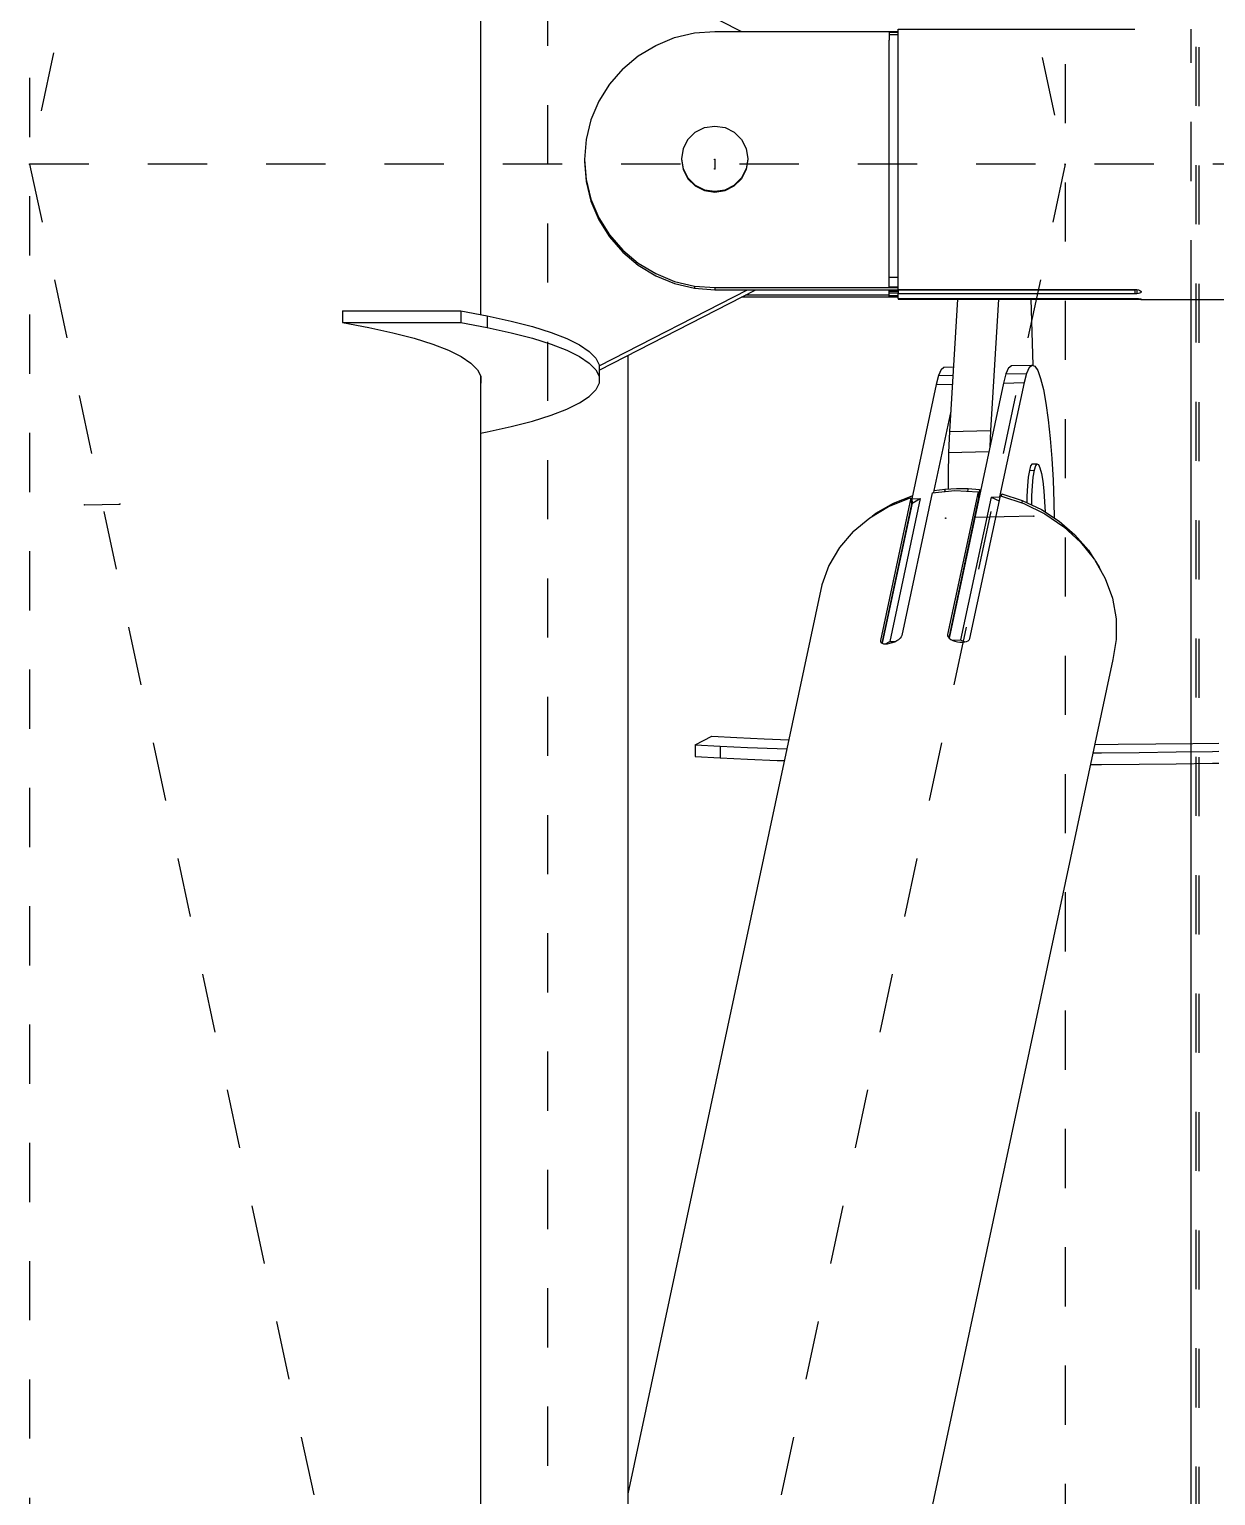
# Model space of a CAD drawing. Header units: millimetres. Extents: x 149919 to 150445, y 136651 to 136866.
# Drawn here: x 150370.812 to 150372.817, y 136813.724 to 136816.203 of the extents above; entities that cross this region are included whole.
import ezdxf

# ---------------------------------------------------------------- set-up
doc = ezdxf.new("R2010")
doc.units = ezdxf.units.MM
doc.header["$LTSCALE"] = 0.25
for name, pattern in [('CENTER', [50.8, 31.75, -6.35, 6.35, -6.35]), ('XKITLINE00', [0]), ('XKITLINE02', [4, 2, -2])]:
    doc.linetypes.add(name, pattern=pattern)

# ---------------------------------------------------------------- blocks, each defined once
blk = doc.blocks.new('çatıı')
at = {"color": 8, "linetype": 'CENTER'}
for p, q in [((22900, 17654.86), (22900, 16010.75)), ((22900, 17380.27), (23075, 16560.27)), ((22987.5, 16970.27), (22900, 16560.27)), ((22987.5, 16970.27), (22987.5, 16150.27)), ((23075, 16877.2), (23075, 15209.12)), ((23429.99, 16560.28), (22900, 16560.27)), ((22900, 16560.27), (22987.5, 16150.27)), ((23075, 16560.27), (22900, 15740.27)), ((23015.8, 16561.06), (23015.8, 16559.49)), ((22909.29, 16502.7), (22915.24, 16502.83)), ((23069.7, 16500.77), (23054.83, 16500.44))]:
    blk.add_line(p, q, dxfattribs=at)
at = {"color": 116, "linetype": 'XKITLINE02', "true_color": 0x136734}
for p, q in [((23097.15, 16090.12), (23097.15, 17150.24)), ((23097.68, 16090.06), (23097.68, 17150.18)), ((23096.3, 16537.43), (23096.3, 16583.12))]:
    blk.add_line(p, q, dxfattribs=at)
at = {"color": 8, "linetype": 'XKITLINE00'}
for p, q in [((22996.2, 16595.08), (23020.32, 16582.72)), ((22976.2, 16590.16), (22976.2, 16534.85)), ((23005.81, 16580.36), (23009, 16581.66)), ((23009, 16581.66), (23012.35, 16582.46)), ((23012.35, 16582.46), (23015.8, 16582.72)), ((23015.8, 16582.72), (23046.8, 16582.72)), ((23045.3, 16582.61), (23046.8, 16582.61)), ((23045.3, 16582.61), (23045.3, 16582.22)), ((23045.3, 16582.22), (23046.8, 16582.22)), ((23045.3, 16582.22), (23045.3, 16581.26)), ((23046.8, 16574.99), (23046.8, 16583.07)), ((23046.8, 16583.07), (23086.8, 16583.07)), ((23002.86, 16578.59), (23005.81, 16580.36)), ((23045.3, 16539.55), (23045.3, 16581.26)), ((23000.24, 16576.38), (23002.86, 16578.59)), ((23000.24, 16576.38), (22998, 16573.79)), ((23046.8, 16539.09), (23046.8, 16574.99)), ((22998, 16573.79), (22996.19, 16570.9)), ((22996.19, 16570.9), (22994.87, 16567.76)), ((22994.87, 16567.76), (22994.07, 16564.45)), ((23014.06, 16566.45), (23015.8, 16566.72)), ((23015.8, 16566.72), (23017.53, 16566.45)), ((22994.07, 16564.45), (22993.8, 16561.06)), ((23011.26, 16564.44), (23010.47, 16562.91)), ((23011.26, 16564.44), (23012.5, 16565.66)), ((23012.5, 16565.66), (23014.06, 16566.45)), ((23017.53, 16566.45), (23019.09, 16565.66)), ((23019.09, 16565.66), (23020.33, 16564.44)), ((23020.33, 16564.44), (23021.12, 16562.91)), ((23010.47, 16562.91), (23010.2, 16561.2)), ((23021.12, 16562.91), (23021.4, 16561.2)), ((22993.8, 16561.06), (22993.8, 16560.71)), ((22993.8, 16561.06), (22994.07, 16557.68)), ((22993.8, 16560.71), (22994.07, 16557.33)), ((23010.2, 16561.2), (23010.2, 16561.06)), ((23010.2, 16561.2), (23010.47, 16559.5)), ((23010.2, 16561.06), (23010.47, 16559.36)), ((23010.47, 16559.5), (23011.26, 16557.96)), ((23010.47, 16559.36), (23011.26, 16557.82)), ((23021.12, 16559.5), (23020.33, 16557.96)), ((23021.12, 16559.36), (23020.33, 16557.82)), ((23021.4, 16561.2), (23021.12, 16559.5)), ((23021.4, 16561.06), (23021.12, 16559.36)), ((23021.4, 16561.2), (23021.4, 16561.06)), ((22994.07, 16557.68), (22994.87, 16554.37)), ((22994.07, 16557.33), (22994.87, 16554.02)), ((23011.26, 16557.96), (23012.5, 16556.74)), ((23011.26, 16557.82), (23012.5, 16556.6)), ((23012.5, 16556.74), (23014.06, 16555.96)), ((23017.53, 16555.96), (23019.09, 16556.74)), ((23019.09, 16556.74), (23020.33, 16557.96)), ((23019.09, 16556.6), (23020.33, 16557.82)), ((22994.87, 16554.37), (22996.19, 16551.23)), ((23012.5, 16556.6), (23014.06, 16555.82)), ((23014.06, 16555.96), (23015.8, 16555.69)), ((23014.06, 16555.82), (23015.8, 16555.55)), ((23015.8, 16555.69), (23017.53, 16555.96)), ((23015.8, 16555.55), (23017.53, 16555.82)), ((23015.8, 16555.69), (23015.8, 16555.55)), ((23017.53, 16555.82), (23019.09, 16556.6)), ((22994.87, 16554.02), (22996.19, 16550.88)), ((22996.19, 16551.23), (22998, 16548.33)), ((22996.19, 16550.88), (22998, 16547.98)), ((22998, 16548.33), (23000.24, 16545.75)), ((22998, 16547.98), (23000.24, 16545.4)), ((23000.24, 16545.75), (23002.86, 16543.54)), ((23000.24, 16545.4), (23002.86, 16543.19)), ((23002.86, 16543.54), (23005.81, 16541.77)), ((23002.86, 16543.19), (23005.81, 16541.42)), ((23005.81, 16541.77), (23009, 16540.47)), ((23005.81, 16541.42), (23009, 16540.11)), ((23009, 16540.47), (23012.35, 16539.67)), ((23009, 16540.11), (23012.35, 16539.32)), ((23012.35, 16539.67), (23012.35, 16539.32)), ((23012.35, 16539.67), (23015.8, 16539.41)), ((23015.8, 16539.41), (23015.8, 16539.05)), ((23015.8, 16539.41), (23046.8, 16539.41)), ((23045.3, 16541.15), (23046.8, 16541.15)), ((23045.3, 16539.55), (23046.8, 16539.55)), ((22996.23, 16526.18), (23021.35, 16539.05)), ((22996.23, 16525.48), (23022.72, 16539.05)), ((23012.35, 16539.32), (23015.8, 16539.05)), ((23015.8, 16539.05), (23086.8, 16539.05)), ((23020.32, 16537.83), (23046.8, 16537.83)), ((23021.01, 16538.18), (23045.3, 16538.18)), ((23045.3, 16537.98), (23045.3, 16539.04)), ((23045.3, 16538.82), (23046.8, 16538.82)), ((23045.3, 16538.51), (23046.8, 16538.51)), ((23045.3, 16538.09), (23046.8, 16538.09)), ((23045.3, 16537.98), (23046.8, 16537.98)), ((23046.8, 16539.09), (23086.8, 16539.09)), ((23046.8, 16539.04), (23046.8, 16538.41)), ((23046.8, 16539.04), (23046.8, 16538.82)), ((23046.8, 16538.41), (23086.8, 16538.41)), ((23046.8, 16537.56), (23046.8, 16538.41)), ((23046.8, 16537.56), (23046.8, 16537.48)), ((23046.8, 16537.56), (23086.8, 16537.56)), ((23046.8, 16537.48), (23086.8, 16537.48)), ((23056.83, 16537.48), (23055.49, 16515.08)), ((23063.76, 16537.48), (23062.42, 16515.24)), ((23069.21, 16537.48), (23069.53, 16526.28)), ((23086.8, 16539.09), (23087.11, 16539.07)), ((23086.8, 16539.09), (23086.8, 16539.05)), ((23086.8, 16539.04), (23086.8, 16538.41)), ((23086.8, 16538.41), (23087.11, 16538.42)), ((23086.8, 16537.56), (23086.8, 16537.48)), ((23086.8, 16537.56), (23087.11, 16537.56)), ((23086.8, 16537.48), (23087.11, 16537.48)), ((23087.11, 16539.07), (23087.39, 16539.02)), ((23087.11, 16539.07), (23087.11, 16538.42)), ((23087.11, 16538.42), (23087.39, 16538.45)), ((23087.11, 16537.56), (23087.11, 16537.48)), ((23087.11, 16537.56), (23087.39, 16537.55)), ((23087.11, 16537.48), (23087.39, 16537.47)), ((23087.39, 16539.02), (23087.63, 16538.93)), ((23087.39, 16538.45), (23087.63, 16538.51)), ((23087.39, 16537.55), (23087.63, 16537.53)), ((23087.39, 16537.47), (23087.63, 16537.45)), ((23087.63, 16538.93), (23087.8, 16538.82)), ((23087.63, 16538.51), (23087.8, 16538.57)), ((23087.63, 16537.53), (23087.8, 16537.51)), ((23087.63, 16537.45), (23087.8, 16537.43)), ((23087.8, 16538.82), (23087.88, 16538.74)), ((23087.8, 16538.57), (23087.88, 16538.65)), ((23087.8, 16537.51), (23087.88, 16537.48)), ((23087.8, 16537.43), (23087.88, 16537.45)), ((23087.8, 16537.43), (23242.19, 16537.43)), ((23087.88, 16538.74), (23087.88, 16538.65)), ((23087.88, 16537.48), (23087.88, 16537.45)), ((22952.88, 16535.46), (22952.88, 16533.49)), ((22952.88, 16535.46), (22972.88, 16535.46)), ((22972.88, 16535.46), (22972.88, 16533.49)), ((22972.88, 16535.46), (22977.34, 16534.64)), ((22977.34, 16534.64), (22977.34, 16532.67)), ((22977.34, 16534.64), (22981.4, 16533.76)), ((22952.88, 16533.49), (22957.34, 16532.67)), ((22952.88, 16533.49), (22972.88, 16533.49)), ((22957.34, 16532.67), (22961.4, 16531.79)), ((22972.88, 16533.49), (22977.34, 16532.67)), ((22977.34, 16532.67), (22981.4, 16531.79)), ((22981.4, 16533.76), (22985.01, 16532.82)), ((22985.01, 16532.82), (22988.16, 16531.83)), ((22961.4, 16531.79), (22965.01, 16530.85)), ((22965.01, 16530.85), (22968.16, 16529.86)), ((22968.16, 16529.86), (22970.81, 16528.83)), ((22981.4, 16531.79), (22985.01, 16530.85)), ((22985.01, 16530.85), (22988.16, 16529.86)), ((22988.16, 16531.83), (22990.81, 16530.8)), ((22988.16, 16529.86), (22990.81, 16528.83)), ((22990.81, 16530.8), (22992.96, 16529.73)), ((22992.96, 16529.73), (22994.59, 16528.63)), ((22970.81, 16528.83), (22972.96, 16527.76)), ((22972.96, 16527.76), (22974.59, 16526.66)), ((22990.81, 16528.83), (22992.96, 16527.76)), ((22992.96, 16527.76), (22994.59, 16526.66)), ((22994.59, 16528.63), (22995.68, 16527.51)), ((22995.68, 16527.51), (22996.23, 16526.38)), ((23001.09, 16527.97), (23001.09, 16226.85)), ((22974.59, 16526.66), (22975.68, 16525.54)), ((22975.68, 16525.54), (22976.23, 16524.42)), ((22994.59, 16526.66), (22995.68, 16525.54)), ((22995.68, 16525.54), (22996.23, 16524.42)), ((22996.23, 16526.38), (22996.23, 16524.42)), ((23053.61, 16524.58), (23053.2, 16523.02)), ((23054.06, 16525.58), (23053.61, 16524.58)), ((23053.61, 16524.58), (23056.06, 16524.63)), ((23054.06, 16525.58), (23054.54, 16525.99)), ((23054.54, 16525.99), (23056.14, 16526.03)), ((23065.01, 16524.83), (23064.6, 16523.28)), ((23065.46, 16525.83), (23065.01, 16524.83)), ((23065.01, 16524.83), (23068.48, 16524.91)), ((23065.46, 16525.83), (23065.94, 16526.25)), ((23065.94, 16526.25), (23069.41, 16526.33)), ((23068.48, 16524.91), (23068.07, 16523.35)), ((23068.93, 16525.91), (23068.48, 16524.91)), ((23068.93, 16525.91), (23069.41, 16526.33)), ((23069.41, 16526.33), (23069.9, 16526.15)), ((23069.9, 16526.15), (23070.39, 16525.4)), ((23070.39, 16525.4), (23070.88, 16524.07)), ((22976.2, 16524.48), (22976.2, 16010.75)), ((22976.23, 16523.28), (22976.2, 16523.22)), ((22976.23, 16524.42), (22976.23, 16523.28)), ((22995.68, 16522.15), (22994.59, 16521.03)), ((22996.23, 16523.28), (22995.68, 16522.15)), ((22996.23, 16524.42), (22996.23, 16523.28)), ((23053.2, 16523.02), (23049.08, 16503.71)), ((23053.2, 16523.02), (23055.97, 16523.08)), ((23064.6, 16523.28), (23055.4, 16480.18)), ((23068.07, 16523.35), (23063.95, 16504.04)), ((23064.6, 16523.28), (23068.07, 16523.35)), ((23070.88, 16524.07), (23071.34, 16522.21)), ((23071.34, 16522.21), (23071.78, 16519.86)), ((22990.81, 16518.87), (22992.96, 16519.94)), ((22992.96, 16519.94), (22994.59, 16521.03)), ((23071.78, 16519.86), (23072.17, 16517.08)), ((22985.01, 16516.84), (22988.16, 16517.84)), ((22988.16, 16517.84), (22990.81, 16518.87)), ((23055.69, 16518.53), (23052.83, 16505.1)), ((23072.17, 16517.08), (23072.5, 16513.93)), ((22976.2, 16514.81), (22977.34, 16515.02)), ((22977.34, 16515.02), (22981.4, 16515.91)), ((22981.4, 16515.91), (22985.01, 16516.84)), ((23055.49, 16515.08), (23055.32, 16511.55)), ((23055.49, 16515.08), (23062.42, 16515.24)), ((23062.42, 16515.24), (23062.29, 16512.48)), ((23072.5, 16513.93), (23072.78, 16510.5)), ((23055.32, 16511.55), (23055.23, 16507.77)), ((23055.32, 16511.55), (23062.13, 16511.7)), ((23069.44, 16509.61), (23070.23, 16509.63)), ((23070.23, 16509.63), (23069.99, 16509.3)), ((23070.23, 16509.63), (23070.49, 16509.51)), ((23072.78, 16510.5), (23072.99, 16506.87)), ((23055.23, 16507.77), (23055.22, 16505.37)), ((23068.79, 16507.38), (23068.65, 16505.9)), ((23068.97, 16508.52), (23068.79, 16507.38)), ((23069.19, 16509.28), (23068.97, 16508.52)), ((23068.97, 16508.52), (23069.77, 16508.54)), ((23069.44, 16509.61), (23069.19, 16509.28)), ((23069.58, 16507.39), (23069.44, 16505.92)), ((23069.77, 16508.54), (23069.58, 16507.39)), ((23069.99, 16509.3), (23069.77, 16508.54)), ((23070.49, 16509.51), (23070.75, 16508.96)), ((23070.75, 16508.96), (23071, 16508)), ((23071, 16508), (23071.22, 16506.68)), ((23052.56, 16504.74), (23047.4, 16480.6)), ((23052.56, 16504.74), (23056.4, 16505.1)), ((23052.82, 16505.09), (23052.75, 16504.76)), ((23052.82, 16505.09), (23054.73, 16505.34)), ((23054.73, 16505.34), (23054.64, 16504.94)), ((23054.73, 16505.34), (23056.66, 16505.45)), ((23060.29, 16504.92), (23055.14, 16480.77)), ((23056.4, 16505.1), (23060.29, 16504.92)), ((23056.66, 16505.45), (23058.61, 16505.43)), ((23058.61, 16505.43), (23058.51, 16505)), ((23058.61, 16505.43), (23060.55, 16505.27)), ((23060.29, 16504.92), (23060.39, 16503.87)), ((23060.55, 16505.27), (23060.35, 16504.3)), ((23060.55, 16505.27), (23060.61, 16504.6)), ((23068.65, 16505.9), (23068.56, 16504.17)), ((23069.44, 16505.92), (23069.36, 16504.19)), ((23071.22, 16506.68), (23071.4, 16505.07)), ((23071.4, 16505.07), (23071.54, 16503.23)), ((23072.99, 16506.87), (23073.13, 16503.13)), ((23041.99, 16500.52), (23045.19, 16502.42)), ((23043.02, 16501.26), (23045.98, 16502.95)), ((23048.96, 16503.9), (23043.81, 16479.75)), ((23049.06, 16502.82), (23044.04, 16479.31)), ((23049.15, 16502.96), (23044.09, 16479.29)), ((23045.19, 16502.42), (23048.72, 16503.84)), ((23050.54, 16503.74), (23045.38, 16479.6)), ((23045.98, 16502.95), (23045.93, 16502.72)), ((23045.98, 16502.95), (23049.19, 16504.22)), ((23048.72, 16503.84), (23048.96, 16503.9)), ((23048.96, 16503.9), (23049.06, 16502.82)), ((23049.09, 16503.59), (23049.02, 16503.27)), ((23049.02, 16503.27), (23049.08, 16502.64)), ((23049.08, 16503.71), (23050.54, 16503.74)), ((23049.08, 16503.71), (23049.15, 16502.96)), ((23049.15, 16502.96), (23050.54, 16503.74)), ((23060.39, 16503.87), (23055.34, 16480.24)), ((23062.49, 16504.01), (23057.33, 16479.86)), ((23064.03, 16504.23), (23058.88, 16480.09)), ((23060.35, 16504.3), (23060.41, 16503.64)), ((23062.49, 16504.01), (23063.95, 16504.04)), ((23062.49, 16504.01), (23063.84, 16503.37)), ((23063.95, 16504.04), (23063.96, 16503.91)), ((23064.03, 16504.23), (23064.28, 16504.18)), ((23064.29, 16504.57), (23064.21, 16504.2)), ((23064.28, 16504.18), (23068.05, 16502.93)), ((23064.29, 16504.57), (23067.76, 16503.44)), ((23067.76, 16503.44), (23067.68, 16503.06)), ((23067.76, 16503.44), (23071.03, 16501.88)), ((23068.05, 16502.93), (23071.59, 16501.18)), ((23068.56, 16504.17), (23068.54, 16503.06)), ((23069.36, 16504.19), (23069.33, 16502.69)), ((23071.54, 16503.23), (23071.62, 16501.49)), ((23073.13, 16503.13), (23073.17, 16500.48)), ((23039.2, 16498.19), (23041.99, 16500.52)), ((23042.41, 16500.77), (23043.02, 16501.26)), ((23071.03, 16501.88), (23074.02, 16499.92)), ((23071.59, 16501.18), (23074.81, 16498.98)), ((23074.02, 16499.92), (23076.68, 16497.62)), ((23039.2, 16498.19), (23036.88, 16495.48)), ((23074.81, 16498.98), (23077.62, 16496.39)), ((23076.68, 16497.62), (23078.95, 16495.01)), ((23036.88, 16495.48), (23035.1, 16492.46)), ((23077.62, 16496.39), (23079.97, 16493.46)), ((23078.95, 16495.01), (23079.86, 16493.58)), ((23035.1, 16492.46), (23033.89, 16489.2)), ((23079.97, 16493.46), (23081.78, 16490.27)), ((23080.13, 16493.17), (23080.78, 16492.16)), ((23080.78, 16492.16), (23081.03, 16491.58)), ((23081.78, 16490.27), (23083.02, 16486.9)), ((23033.89, 16489.2), (23001.09, 16335.51)), ((23083.02, 16486.9), (23083.65, 16483.42)), ((23083.65, 16483.42), (23083.67, 16479.94)), ((23046.58, 16479.75), (23046.89, 16479.96)), ((23046.89, 16479.96), (23047.14, 16480.18)), ((23047.28, 16480.36), (23047.14, 16480.18)), ((23047.32, 16480.4), (23047.28, 16480.36)), ((23047.4, 16480.6), (23047.32, 16480.4)), ((23055.14, 16480.77), (23055.14, 16480.57)), ((23055.14, 16480.57), (23055.16, 16480.53)), ((23055.16, 16480.53), (23055.24, 16480.36)), ((23055.24, 16480.36), (23055.42, 16480.15)), ((23055.42, 16480.15), (23055.69, 16479.95)), ((23055.69, 16479.95), (23056.02, 16479.78)), ((23058.61, 16479.73), (23058.79, 16479.9)), ((23058.88, 16480.09), (23058.79, 16479.9)), ((23083.67, 16479.94), (23083.06, 16476.53)), ((23043.81, 16479.75), (23043.81, 16479.56)), ((23043.81, 16479.56), (23043.9, 16479.41)), ((23043.9, 16479.41), (23044.08, 16479.29)), ((23044.08, 16479.29), (23044.34, 16479.22)), ((23044.34, 16479.22), (23044.65, 16479.19)), ((23044.65, 16479.19), (23045.02, 16479.22)), ((23044.66, 16479.19), (23045.38, 16479.6)), ((23045.02, 16479.22), (23045.41, 16479.29)), ((23045.38, 16479.6), (23046.32, 16479.62)), ((23045.41, 16479.29), (23045.82, 16479.41)), ((23045.82, 16479.41), (23046.21, 16479.56)), ((23046.21, 16479.56), (23046.58, 16479.75)), ((23055.93, 16479.83), (23057.33, 16479.86)), ((23056.02, 16479.78), (23056.4, 16479.64)), ((23056.4, 16479.64), (23056.81, 16479.54)), ((23056.81, 16479.54), (23057.24, 16479.49)), ((23057.24, 16479.49), (23057.64, 16479.48)), ((23057.33, 16479.86), (23058.05, 16479.53)), ((23057.64, 16479.48), (23058.02, 16479.52)), ((23058.02, 16479.52), (23058.35, 16479.61)), ((23058.35, 16479.61), (23058.61, 16479.73)), ((23083.06, 16476.53), (23016.39, 16164.09)), ((23012.47, 16462.15), (23015.28, 16463.58)), ((23015.28, 16463.58), (23019.51, 16463.35)), ((23019.51, 16463.35), (23024.15, 16463.13)), ((23024.15, 16463.13), (23028.29, 16462.97)), ((23012.47, 16462.15), (23016.7, 16461.91)), ((23012.47, 16462.15), (23012.47, 16460.15)), ((23012.47, 16460.15), (23016.7, 16459.92)), ((23016.7, 16461.91), (23021.33, 16461.7)), ((23016.7, 16461.91), (23016.7, 16459.92)), ((23021.33, 16461.7), (23026.33, 16461.5)), ((23026.33, 16461.5), (23027.96, 16461.45)), ((23079.7, 16460.79), (23081.16, 16460.79)), ((23080.01, 16462.21), (23083.97, 16462.22)), ((23081.16, 16460.79), (23087.54, 16460.84)), ((23083.97, 16462.22), (23090.35, 16462.27)), ((23087.54, 16460.84), (23093.81, 16460.92)), ((23090.35, 16462.27), (23096.62, 16462.35)), ((23093.81, 16460.92), (23099.93, 16461.02)), ((23096.62, 16462.35), (23101, 16462.42)), ((23099.93, 16461.02), (23101, 16461.04)), ((23016.7, 16459.92), (23021.33, 16459.7)), ((23021.33, 16459.7), (23026.33, 16459.5)), ((23026.33, 16459.5), (23027.54, 16459.46)), ((23079.28, 16458.79), (23081.16, 16458.79)), ((23081.16, 16458.79), (23087.54, 16458.84)), ((23087.54, 16458.84), (23093.81, 16458.92)), ((23093.81, 16458.92), (23099.93, 16459.02)), ((23099.93, 16459.02), (23101, 16459.04))]:
    blk.add_line(p, q, dxfattribs=at)
at = {"color": 7, "linetype": 'XKITLINE00'}
blk.add_line((23096.3, 16090.05), (23096.3, 16537.43), dxfattribs=at)
at = {"color": 8, "linetype": 'XKITLINE00'}
for centre in [(22900, 16560.27), (22900, 16560.27), (22900, 16560.27), (23015.8, 16561.06), (23015.8, 16559.49), (23075, 16560.27), (23075, 16560.27), (22909.29, 16502.7), (22915.24, 16502.83), (23054.83, 16500.44), (23069.7, 16500.77)]:
    blk.add_circle(centre, 0.05, dxfattribs=at)

msp = doc.modelspace()

# ---------------------------------------------------------------- block references
at = {"xscale": 0.009999943142843078, "yscale": 0.009999943142843078, "zscale": 0.009999943142843078}
msp.add_blockref('çatıı', (150141.8141, 136650.3731), dxfattribs=at)

doc.saveas('drawing.dxf')
